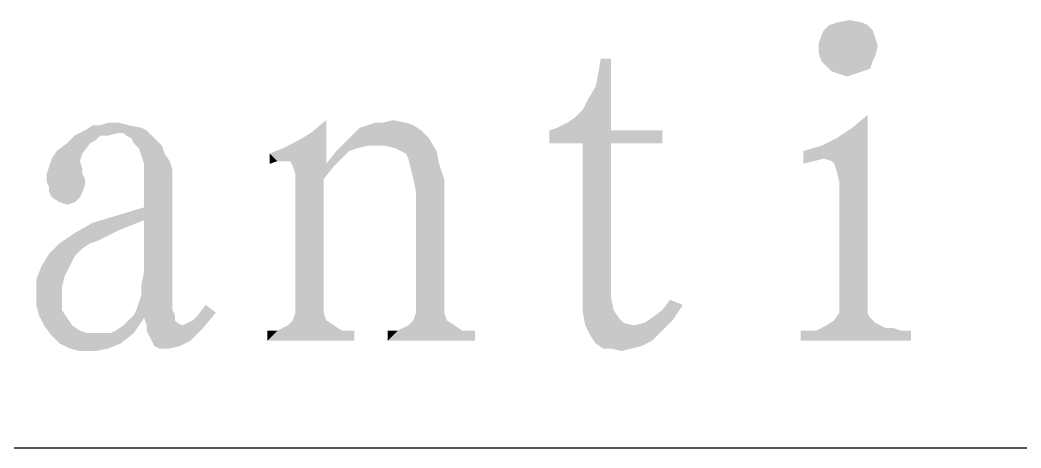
# Model space of a CAD drawing. Header units: millimetres. Extents: x 336 to 634, y 189 to 399.
# Drawn here: x 544.84 to 550.62, y 255.18 to 257.65 of the extents above; entities that cross this region are included whole.
import ezdxf

# ---------------------------------------------------------------- set-up
doc = ezdxf.new("R2010")
doc.units = ezdxf.units.MM

msp = doc.modelspace()

# ---------------------------------------------------------------- linework, layer by layer
at = {"color": 2, "linetype": 'Continuous'}
msp.add_line((448.54988, 255.17577), (628.54988, 255.17577), dxfattribs=at)
at = {"color": 7, "linetype": 'Continuous'}
msp.add_line((448.54993, 255.17685), (628.54993, 255.17685), dxfattribs=at)
for points in [[(549.70377, 257.63133), (549.51118, 257.61651), (549.55562, 257.63133)], [(549.51118, 257.61651), (549.70377, 257.63133), (549.7334, 257.61651)], [(549.55562, 257.63133), (549.62969, 257.64614), (549.70377, 257.63133)], [(549.76303, 257.58688), (549.46673, 257.55725), (549.48155, 257.58688)], [(549.46673, 257.55725), (549.76303, 257.58688), (549.77784, 257.54244)], [(549.7334, 257.61651), (549.48155, 257.58688), (549.51118, 257.61651)], [(549.48155, 257.58688), (549.7334, 257.61651), (549.76303, 257.58688)], [(549.77784, 257.54244), (549.45192, 257.51281), (549.46673, 257.55725)], [(549.45192, 257.51281), (549.77784, 257.54244), (549.79266, 257.49799)], [(549.79266, 257.49799), (549.45192, 257.45355), (549.45192, 257.51281)], [(549.45192, 257.45355), (549.79266, 257.49799), (549.77784, 257.43873)], [(549.77784, 257.43873), (549.46673, 257.4091), (549.45192, 257.45355)], [(548.16303, 257.26096), (548.17784, 257.33503), (548.25192, 257.42392)], [(548.16303, 257.26096), (548.25192, 257.42392), (548.25192, 257.00911)], [(548.25192, 257.42392), (548.17784, 257.33503), (548.19266, 257.42392)], [(549.46673, 257.4091), (549.77784, 257.43873), (549.76303, 257.4091)], [(549.76303, 257.4091), (549.49636, 257.37947), (549.46673, 257.4091)], [(549.49636, 257.37947), (549.76303, 257.4091), (549.74821, 257.36466)], [(549.74821, 257.36466), (549.52599, 257.34985), (549.49636, 257.37947)], [(549.52599, 257.34985), (549.74821, 257.36466), (549.70377, 257.34985)], [(549.70377, 257.34985), (549.57043, 257.33503), (549.52599, 257.34985)], [(549.57043, 257.33503), (549.70377, 257.34985), (549.65932, 257.33503)], [(549.65932, 257.33503), (549.61488, 257.32022), (549.57043, 257.33503)], [(548.08895, 257.12762), (548.11858, 257.18688), (548.16303, 257.26096)], [(548.25192, 257.00911), (548.08895, 257.12762), (548.16303, 257.26096)], [(548.25192, 257.00911), (548.04451, 257.08318), (548.08895, 257.12762)], [(545.40747, 257.05355), (545.30377, 257.03873), (545.34821, 257.05355)], [(545.30377, 257.03873), (545.40747, 257.05355), (545.46673, 257.03873)], [(546.32599, 256.83133), (546.51858, 256.99429), (546.60747, 257.06836)], [(546.38525, 256.83133), (546.32599, 256.83133), (546.60747, 257.06836)], [(546.40006, 256.83133), (546.38525, 256.83133), (546.60747, 257.06836)], [(546.40006, 256.83133), (546.60747, 257.06836), (546.60747, 256.81651)], [(546.9334, 257.05355), (547.06673, 257.05355), (546.84451, 257.03873)], [(546.9334, 257.05355), (546.84451, 257.03873), (546.88895, 257.05355)], [(546.84451, 257.03873), (547.06673, 257.05355), (547.11118, 257.03873)], [(546.9334, 257.05355), (546.99266, 257.06836), (547.06673, 257.05355)], [(548.25192, 257.00911), (547.94081, 257.02392), (548.00006, 257.05355)], [(548.25192, 257.00911), (548.00006, 257.05355), (548.04451, 257.08318)], [(549.48155, 256.84614), (549.64451, 257.02392), (549.7334, 257.09799)], [(549.52599, 256.83133), (549.48155, 256.84614), (549.7334, 257.09799)], [(549.54081, 256.81651), (549.52599, 256.83133), (549.7334, 257.09799)], [(549.55562, 256.77207), (549.54081, 256.81651), (549.7334, 257.09799)], [(549.57043, 256.71281), (549.55562, 256.77207), (549.7334, 257.09799)], [(549.57043, 256.71281), (549.7334, 257.09799), (549.7334, 255.98688)], [(545.57043, 257.0091), (545.40747, 256.99429), (545.15562, 256.97947)], [(545.57043, 257.0091), (545.15562, 256.97947), (545.21488, 257.0091)], [(545.30377, 256.97947), (545.15562, 256.97947), (545.40747, 256.99429)], [(545.46673, 257.03873), (545.54081, 257.02392), (545.21488, 257.0091)], [(545.30377, 257.03873), (545.46673, 257.03873), (545.21488, 257.0091)], [(545.30377, 257.03873), (545.21488, 257.0091), (545.25932, 257.03873)], [(545.21488, 257.0091), (545.54081, 257.02392), (545.57043, 257.0091)], [(545.30377, 256.97947), (545.40747, 256.99429), (545.34821, 256.97947)], [(545.4371, 256.99429), (545.40747, 256.99429), (545.57043, 257.0091)], [(545.45192, 256.97947), (545.4371, 256.99429), (545.57043, 257.0091)], [(545.45192, 256.97947), (545.57043, 257.0091), (545.60006, 256.97947)], [(546.32599, 256.83133), (546.44451, 256.94985), (546.51858, 256.99429)], [(547.20006, 256.96466), (546.72599, 256.94985), (546.77043, 256.99429)], [(547.15562, 257.0091), (546.77043, 256.99429), (546.80006, 257.02392)], [(546.77043, 256.99429), (547.15562, 257.0091), (547.20006, 256.96466)], [(547.11118, 257.03873), (546.80006, 257.02392), (546.84451, 257.03873)], [(546.80006, 257.02392), (547.11118, 257.03873), (547.15562, 257.0091)], [(548.25192, 257.00911), (547.89636, 257.00911), (547.94081, 257.02392)], [(548.25192, 257.00911), (548.54821, 257.00911), (547.89636, 256.93503)], [(548.25192, 257.00911), (547.89636, 256.93503), (547.89636, 257.00911)], [(548.08895, 256.93503), (547.89636, 256.93503), (548.54821, 257.00911)], [(548.25192, 256.93503), (548.08895, 256.93503), (548.54821, 257.00911)], [(548.25192, 256.93503), (548.54821, 257.00911), (548.54821, 256.93503)], [(549.48155, 256.84614), (549.55562, 256.96466), (549.64451, 257.02392)], [(545.24451, 256.93503), (545.05192, 256.89059), (545.11118, 256.93503)], [(545.05192, 256.89059), (545.24451, 256.93503), (545.20006, 256.87577)], [(545.30377, 256.97947), (545.27414, 256.94985), (545.11118, 256.93503)], [(545.30377, 256.97947), (545.11118, 256.93503), (545.15562, 256.97947)], [(545.11118, 256.93503), (545.27414, 256.94985), (545.24451, 256.93503)], [(545.60006, 256.97947), (545.48155, 256.96466), (545.45192, 256.97947)], [(545.48155, 256.96466), (545.60006, 256.97947), (545.62969, 256.94985)], [(545.62969, 256.94985), (545.49636, 256.93503), (545.48155, 256.96466)], [(545.49636, 256.93503), (545.62969, 256.94985), (545.65932, 256.92022)], [(545.65932, 256.92022), (545.52599, 256.9054), (545.49636, 256.93503)], [(546.32599, 256.83133), (546.35562, 256.9054), (546.44451, 256.94985)], [(546.84451, 256.92022), (546.66673, 256.89059), (546.72599, 256.94985)], [(546.84451, 256.92022), (546.72599, 256.94985), (547.20006, 256.96466)], [(546.90377, 256.92022), (546.84451, 256.92022), (547.20006, 256.96466)], [(546.94821, 256.92022), (546.90377, 256.92022), (547.20006, 256.96466)], [(547.00747, 256.9054), (546.94821, 256.92022), (547.20006, 256.96466)], [(547.0371, 256.89059), (547.00747, 256.9054), (547.20006, 256.96466)], [(547.0371, 256.89059), (547.20006, 256.96466), (547.24451, 256.89059)], [(548.25192, 256.93503), (548.25192, 256.04614), (548.08895, 255.95725)], [(548.25192, 256.93503), (548.08895, 255.95725), (548.08895, 256.93503)], [(549.48155, 256.84614), (549.46673, 256.92022), (549.55562, 256.96466)], [(545.20006, 256.87577), (545.02229, 256.84614), (545.05192, 256.89059)], [(545.02229, 256.84614), (545.20006, 256.87577), (545.18525, 256.83133)], [(545.52599, 256.9054), (545.65932, 256.92022), (545.67414, 256.87577)], [(545.67414, 256.87577), (545.54081, 256.86096), (545.52599, 256.9054)], [(545.54081, 256.86096), (545.67414, 256.87577), (545.70377, 256.83133)], [(546.32599, 256.83133), (546.28155, 256.87577), (546.35562, 256.9054)], [(546.32599, 256.83133), (546.28155, 256.81651), (546.28155, 256.87577)], [(546.74081, 256.89059), (546.71118, 256.86096), (546.60747, 256.81651)], [(546.74081, 256.89059), (546.60747, 256.81651), (546.66673, 256.89059)], [(546.84451, 256.92022), (546.78525, 256.9054), (546.66673, 256.89059)], [(546.66673, 256.89059), (546.78525, 256.9054), (546.74081, 256.89059)], [(547.24451, 256.89059), (547.06673, 256.87577), (547.0371, 256.89059)], [(547.08155, 256.84614), (547.06673, 256.87577), (547.24451, 256.89059)], [(547.08155, 256.84614), (547.24451, 256.89059), (547.25932, 256.81651)], [(549.48155, 256.84614), (549.36303, 256.89059), (549.46673, 256.92022)], [(549.36303, 256.89059), (549.48155, 256.84614), (549.42229, 256.83133)], [(549.42229, 256.83133), (549.36303, 256.81651), (549.36303, 256.89059)], [(545.18525, 256.83133), (545.00747, 256.8017), (545.02229, 256.84614)], [(545.00747, 256.8017), (545.18525, 256.83133), (545.20006, 256.78688)], [(545.70377, 256.83133), (545.55562, 256.81651), (545.54081, 256.86096)], [(545.55562, 256.81651), (545.70377, 256.83133), (545.71858, 256.78688)], [(545.71858, 256.78688), (545.55562, 256.75725), (545.55562, 256.81651)], [(546.60747, 256.81651), (546.41488, 256.8017), (546.40006, 256.83133)], [(546.65192, 256.8017), (546.41488, 256.8017), (546.60747, 256.81651)], [(546.60747, 256.81651), (546.71118, 256.86096), (546.65192, 256.8017)], [(547.25932, 256.81651), (547.09636, 256.78688), (547.08155, 256.84614)], [(547.11118, 256.72762), (547.09636, 256.78688), (547.25932, 256.81651)], [(547.11118, 256.72762), (547.25932, 256.81651), (547.28895, 256.72762)], [(545.20006, 256.78688), (544.99266, 256.75725), (545.00747, 256.8017)], [(544.99266, 256.75725), (545.20006, 256.78688), (545.20006, 256.75725)], [(545.20006, 256.75725), (545.21488, 256.72762), (544.99266, 256.71281)], [(545.20006, 256.75725), (544.99266, 256.71281), (544.99266, 256.75725)], [(545.55562, 256.75725), (545.71858, 256.78688), (545.71858, 256.72762)], [(545.71858, 256.72762), (545.55562, 256.56466), (545.55562, 256.75725)], [(546.65192, 256.8017), (546.42969, 256.75725), (546.41488, 256.8017)], [(546.42969, 256.75725), (546.65192, 256.8017), (546.59266, 256.72762)], [(546.59266, 256.72762), (546.42969, 256.69799), (546.42969, 256.75725)], [(544.99266, 256.71281), (545.21488, 256.72762), (545.21488, 256.69799)], [(545.21488, 256.69799), (545.00747, 256.68318), (544.99266, 256.71281)], [(545.00747, 256.65355), (545.00747, 256.68318), (545.21488, 256.69799)], [(545.00747, 256.65355), (545.21488, 256.69799), (545.20006, 256.65355)], [(545.54081, 256.12022), (545.55562, 256.19429), (545.71858, 256.72762)], [(545.54081, 256.06096), (545.54081, 256.12022), (545.71858, 256.72762)], [(545.54081, 256.06096), (545.71858, 256.72762), (545.71858, 255.97207)], [(545.55562, 256.49059), (545.55562, 256.56466), (545.71858, 256.72762)], [(545.55562, 256.37207), (545.55562, 256.49059), (545.71858, 256.72762)], [(545.55562, 256.28318), (545.55562, 256.37207), (545.71858, 256.72762)], [(545.55562, 256.19429), (545.55562, 256.28318), (545.71858, 256.72762)], [(546.42969, 255.95725), (546.42969, 256.69799), (546.59266, 256.72762)], [(546.42969, 255.95725), (546.59266, 256.72762), (546.59266, 255.95725)], [(547.28895, 256.72762), (547.12599, 256.65355), (547.11118, 256.72762)], [(547.12599, 256.65355), (547.28895, 256.72762), (547.28895, 256.6091)], [(549.7334, 255.98688), (549.57043, 255.95725), (549.57043, 256.71281)], [(545.20006, 256.65355), (545.02229, 256.62392), (545.00747, 256.65355)], [(545.02229, 256.62392), (545.20006, 256.65355), (545.18525, 256.62392)], [(547.28895, 256.6091), (547.12599, 255.95725), (547.12599, 256.65355)], [(545.18525, 256.62392), (545.06673, 256.59429), (545.02229, 256.62392)], [(545.06673, 256.59429), (545.18525, 256.62392), (545.15562, 256.59429)], [(545.15562, 256.59429), (545.11118, 256.57947), (545.06673, 256.59429)], [(547.12599, 255.95725), (547.28895, 256.6091), (547.28895, 255.95725)], [(545.55562, 256.49059), (545.40747, 256.52022), (545.55562, 256.56466)], [(545.48155, 256.46096), (545.15562, 256.41651), (545.25932, 256.47577)], [(545.55562, 256.49059), (545.25932, 256.47577), (545.40747, 256.52022)], [(545.25932, 256.47577), (545.55562, 256.49059), (545.48155, 256.46096)], [(545.34821, 256.4017), (545.06673, 256.35725), (545.15562, 256.41651)], [(545.48155, 256.46096), (545.40747, 256.43133), (545.15562, 256.41651)], [(545.15562, 256.41651), (545.40747, 256.43133), (545.34821, 256.4017)], [(545.24451, 256.35725), (545.20006, 256.32762), (545.00747, 256.29799)], [(545.24451, 256.35725), (545.00747, 256.29799), (545.06673, 256.35725)], [(545.34821, 256.4017), (545.28895, 256.37207), (545.06673, 256.35725)], [(545.06673, 256.35725), (545.28895, 256.37207), (545.24451, 256.35725)], [(545.17043, 256.29799), (545.15562, 256.28318), (544.96303, 256.22392)], [(545.17043, 256.29799), (544.96303, 256.22392), (545.00747, 256.29799)], [(545.00747, 256.29799), (545.20006, 256.32762), (545.17043, 256.29799)], [(544.96303, 256.22392), (545.15562, 256.28318), (545.12599, 256.22392)], [(545.12599, 256.22392), (545.09636, 256.16466), (544.9334, 256.14985)], [(545.12599, 256.22392), (544.9334, 256.14985), (544.96303, 256.22392)], [(544.9334, 256.14985), (545.09636, 256.16466), (545.08155, 256.1054)], [(545.08155, 256.1054), (544.9334, 256.07577), (544.9334, 256.14985)], [(544.9334, 256.07577), (545.08155, 256.1054), (545.08155, 256.03133)], [(545.08155, 256.03133), (544.9334, 256.0017), (544.9334, 256.07577)], [(545.51118, 255.97207), (545.52599, 256.01651), (545.54081, 256.06096)], [(545.71858, 255.97207), (545.51118, 255.97207), (545.54081, 256.06096)], [(544.9334, 256.0017), (545.08155, 256.03133), (545.08155, 255.97207)], [(545.08155, 255.97207), (544.94821, 255.94244), (544.9334, 256.0017)], [(545.97043, 255.95725), (545.86673, 255.94244), (545.91118, 256.0017)], [(548.25192, 256.04614), (548.26673, 255.97207), (548.08895, 255.95725)], [(548.48895, 255.92762), (548.54821, 255.97207), (548.66673, 256.0017)], [(548.48895, 255.92762), (548.66673, 256.0017), (548.60747, 255.91281)], [(548.66673, 256.0017), (548.54821, 255.97207), (548.59266, 256.03133)], [(544.94821, 255.94244), (545.08155, 255.97207), (545.11118, 255.92762)], [(545.71858, 255.97207), (545.49636, 255.94244), (545.51118, 255.97207)], [(545.49636, 255.94244), (545.71858, 255.97207), (545.7334, 255.94244)], [(545.77784, 255.88318), (545.80747, 255.89799), (545.97043, 255.95725)], [(545.77784, 255.88318), (545.97043, 255.95725), (545.89636, 255.86836)], [(545.80747, 255.89799), (545.8371, 255.91281), (545.97043, 255.95725)], [(545.8371, 255.91281), (545.86673, 255.94244), (545.97043, 255.95725)], [(546.59266, 255.95725), (546.41488, 255.91281), (546.42969, 255.95725)], [(546.41488, 255.91281), (546.59266, 255.95725), (546.60747, 255.91281)], [(547.28895, 255.95725), (547.11118, 255.91281), (547.12599, 255.95725)], [(547.11118, 255.91281), (547.28895, 255.95725), (547.30377, 255.91281)], [(548.08895, 255.95725), (548.26673, 255.97207), (548.29636, 255.92762)], [(548.29636, 255.92762), (548.10377, 255.88318), (548.08895, 255.95725)], [(549.7334, 255.95725), (549.74821, 255.92762), (549.54081, 255.91281)], [(549.7334, 255.95725), (549.54081, 255.91281), (549.57043, 255.95725)], [(549.57043, 255.95725), (549.7334, 255.98688), (549.7334, 255.95725)], [(545.11118, 255.92762), (544.97784, 255.88318), (544.94821, 255.94244)], [(544.97784, 255.88318), (545.11118, 255.92762), (545.14081, 255.88318)], [(545.36303, 255.83873), (545.39266, 255.85355), (545.55562, 255.92762)], [(545.36303, 255.83873), (545.55562, 255.92762), (545.49636, 255.83873)], [(545.39266, 255.85355), (545.4371, 255.88318), (545.55562, 255.92762)], [(545.4371, 255.88318), (545.46673, 255.91281), (545.55562, 255.92762)], [(545.55562, 255.92762), (545.46673, 255.91281), (545.49636, 255.94244)], [(545.49636, 255.94244), (545.7334, 255.94244), (545.55562, 255.92762)], [(545.55562, 255.92762), (545.7334, 255.94244), (545.7334, 255.91281)], [(545.7334, 255.91281), (545.57043, 255.88318), (545.55562, 255.92762)], [(545.7334, 255.91281), (545.74821, 255.89799), (545.57043, 255.88318)], [(545.57043, 255.88318), (545.74821, 255.89799), (545.77784, 255.88318)], [(546.60747, 255.91281), (546.38525, 255.88318), (546.41488, 255.91281)], [(546.38525, 255.88318), (546.60747, 255.91281), (546.65192, 255.88318)], [(547.30377, 255.91281), (547.08155, 255.88318), (547.11118, 255.91281)], [(547.08155, 255.88318), (547.30377, 255.91281), (547.34821, 255.88318)], [(548.29636, 255.92762), (548.32599, 255.89799), (548.10377, 255.88318)], [(548.10377, 255.88318), (548.32599, 255.89799), (548.38525, 255.88318)], [(548.38525, 255.88318), (548.44451, 255.89799), (548.60747, 255.91281)], [(548.38525, 255.88318), (548.60747, 255.91281), (548.54821, 255.85355)], [(548.60747, 255.91281), (548.44451, 255.89799), (548.48895, 255.92762)], [(549.77784, 255.89799), (549.49636, 255.88318), (549.54081, 255.91281)], [(549.49636, 255.88318), (549.77784, 255.89799), (549.80747, 255.88318)], [(549.54081, 255.91281), (549.74821, 255.92762), (549.77784, 255.89799)], [(545.14081, 255.88318), (545.02229, 255.82392), (544.97784, 255.88318)], [(545.14081, 255.88318), (545.18525, 255.85355), (545.02229, 255.82392)], [(545.18525, 255.85355), (545.22969, 255.83873), (545.02229, 255.82392)], [(545.36303, 255.83873), (545.49636, 255.83873), (545.02229, 255.82392)], [(545.31858, 255.83873), (545.36303, 255.83873), (545.02229, 255.82392)], [(545.27414, 255.83873), (545.31858, 255.83873), (545.02229, 255.82392)], [(545.22969, 255.83873), (545.27414, 255.83873), (545.02229, 255.82392)], [(545.06673, 255.77948), (545.02229, 255.82392), (545.49636, 255.83873)], [(545.06673, 255.77948), (545.49636, 255.83873), (545.42229, 255.77948)], [(545.77784, 255.88318), (545.89636, 255.86836), (545.57043, 255.85355)], [(545.77784, 255.88318), (545.57043, 255.85355), (545.57043, 255.88318)], [(545.58525, 255.82392), (545.57043, 255.85355), (545.89636, 255.86836)], [(545.60006, 255.79429), (545.58525, 255.82392), (545.89636, 255.86836)], [(545.60006, 255.79429), (545.89636, 255.86836), (545.82229, 255.79429)], [(546.69636, 255.85355), (546.77043, 255.85355), (546.26673, 255.79429)], [(546.32599, 255.85355), (546.69636, 255.85355), (546.26673, 255.79429)], [(546.32599, 255.85355), (546.26673, 255.79429), (546.26673, 255.85355)], [(546.26673, 255.79429), (546.77043, 255.85355), (546.77043, 255.79429)], [(546.65192, 255.88318), (546.32599, 255.85355), (546.38525, 255.88318)], [(546.32599, 255.85355), (546.65192, 255.88318), (546.69636, 255.85355)], [(547.39266, 255.85355), (547.46673, 255.85355), (546.96303, 255.79429)], [(547.02229, 255.85355), (547.39266, 255.85355), (546.96303, 255.79429)], [(547.02229, 255.85355), (546.96303, 255.79429), (546.96303, 255.85355)], [(546.96303, 255.79429), (547.46673, 255.85355), (547.46673, 255.79429)], [(547.34821, 255.88318), (547.02229, 255.85355), (547.08155, 255.88318)], [(547.02229, 255.85355), (547.34821, 255.88318), (547.39266, 255.85355)], [(548.38525, 255.88318), (548.1334, 255.82392), (548.10377, 255.88318)], [(548.38525, 255.88318), (548.54821, 255.85355), (548.1334, 255.82392)], [(548.1334, 255.82392), (548.54821, 255.85355), (548.48895, 255.79429)], [(549.92599, 255.85355), (549.98525, 255.85355), (549.34821, 255.79429)], [(549.4371, 255.85355), (549.92599, 255.85355), (549.34821, 255.79429)], [(549.4371, 255.85355), (549.34821, 255.79429), (549.34821, 255.85355)], [(549.34821, 255.79429), (549.98525, 255.85355), (549.98525, 255.79429)], [(549.80747, 255.88318), (549.8371, 255.86836), (549.4371, 255.85355)], [(549.80747, 255.88318), (549.4371, 255.85355), (549.49636, 255.88318)], [(549.8371, 255.86836), (549.88155, 255.86836), (549.4371, 255.85355)], [(549.4371, 255.85355), (549.88155, 255.86836), (549.92599, 255.85355)], [(545.42229, 255.77948), (545.12599, 255.74985), (545.06673, 255.77948)], [(545.12599, 255.74985), (545.42229, 255.77948), (545.34821, 255.74985)], [(545.82229, 255.79429), (545.61488, 255.76466), (545.60006, 255.79429)], [(545.61488, 255.76466), (545.82229, 255.79429), (545.76303, 255.76466)], [(548.48895, 255.79429), (548.16303, 255.77947), (548.1334, 255.82392)], [(548.16303, 255.77947), (548.48895, 255.79429), (548.42969, 255.76466)], [(548.42969, 255.76466), (548.20747, 255.74985), (548.16303, 255.77947)], [(545.34821, 255.74985), (545.18525, 255.73503), (545.12599, 255.74985)], [(545.18525, 255.73503), (545.34821, 255.74985), (545.27414, 255.73503)], [(545.76303, 255.76466), (545.64451, 255.74985), (545.61488, 255.76466)], [(545.67414, 255.74985), (545.64451, 255.74985), (545.76303, 255.76466)], [(545.67414, 255.74985), (545.76303, 255.76466), (545.70377, 255.74985)], [(548.25192, 255.74985), (548.20747, 255.74985), (548.42969, 255.76466)], [(548.25192, 255.74985), (548.42969, 255.76466), (548.37043, 255.74985)], [(548.37043, 255.74985), (548.31118, 255.73503), (548.25192, 255.74985)]]:
    msp.add_solid(points, dxfattribs=at)

doc.saveas('drawing.dxf')
